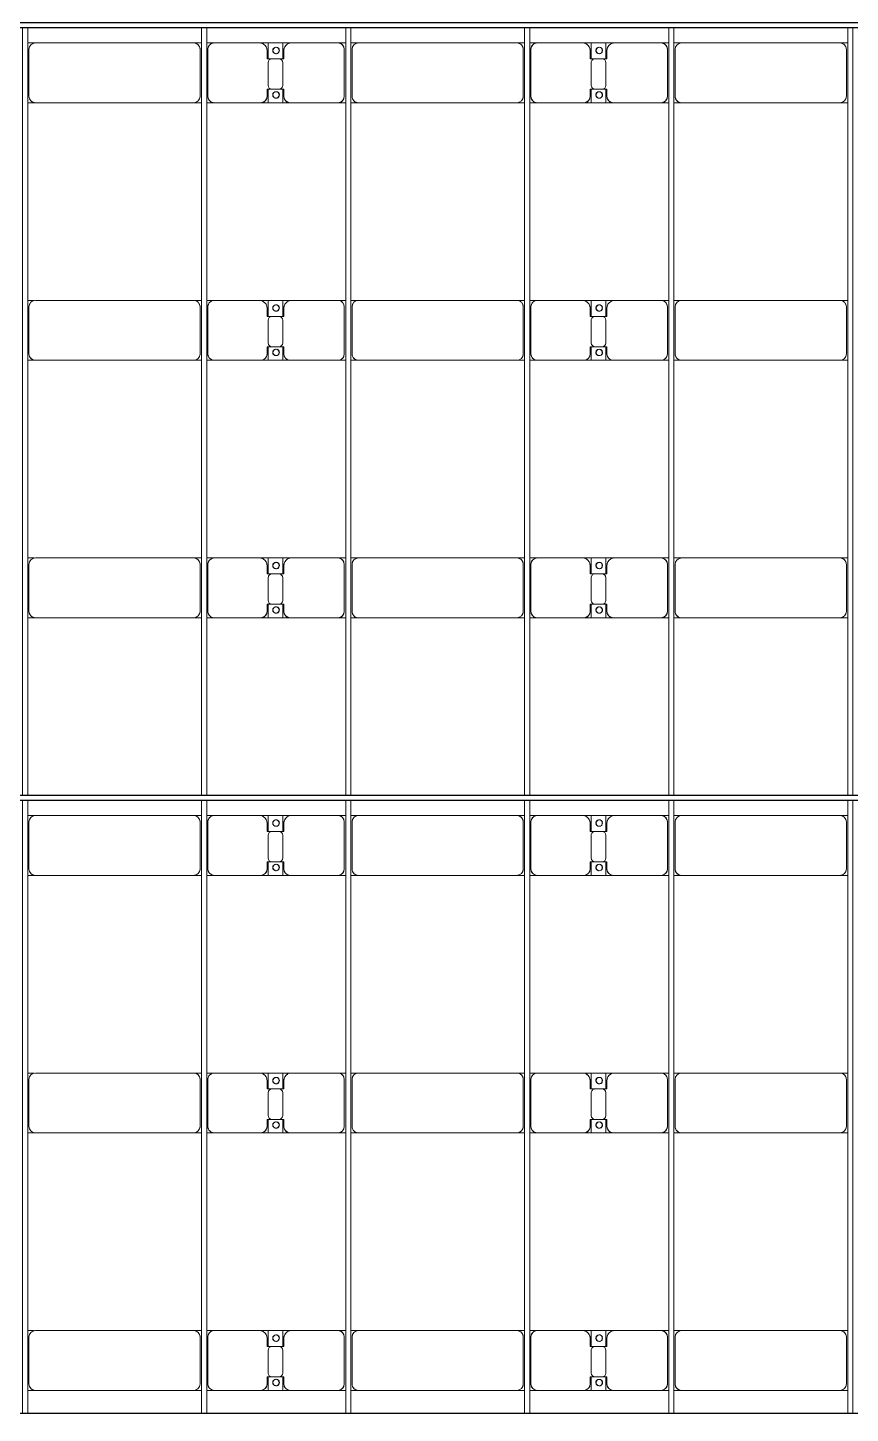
# Model space of a CAD drawing. Header units: millimetres. Extents: x -533732 to -130507, y -117886 to -23954.
# Drawn here: x -506610 to -500220, y -94545 to -83785 of the extents above; entities that cross this region are included whole.
import ezdxf

# ---------------------------------------------------------------- set-up
doc = ezdxf.new("R2010")
doc.units = ezdxf.units.MM
doc.layers.add('A-GENM', color=13, linetype='Continuous', lineweight=9)
doc.layers.add('S-BEAM', color=12, linetype='Continuous', lineweight=9)

# ---------------------------------------------------------------- blocks, each defined once
blk = doc.blocks.new('Dầm C52 - Hộp 40x60-19816-BỐ TRÍ KHUNG KẾT CẤU BÈ PIN 06')
at = {"layer": 'S-BEAM', "color": 3, "lineweight": 25}
for p, q in [((-145891, 20), (145891, 20)), ((145891, -20), (-145891, -20))]:
    blk.add_line(p, q, dxfattribs=at)
blk = doc.blocks.new('Dầm C52 - Hộp 40x60-V106-BỐ TRÍ KHUNG KẾT CẤU BÈ PIN 06')
at = {"layer": 'S-BEAM', "color": 3, "lineweight": 25}
blk.add_line((-145891, 20), (-637, 20), dxfattribs=at)
blk = doc.blocks.new('Dai phao do pin - DẢI PHAO ĐỠ PIN-V132-BỐ TRÍ KHUNG KẾT CẤU BÈ PIN 06')
at = {"layer": 'A-GENM', "color": 7}
for p, q in [((44499, 223), (44560, 223)), ((44499, 223), (44560, 223)), ((45790, 223), (44560, 223)), ((45790, 223), (45849, 223)), ((45790, 223), (45849, 223)), ((45889, 223), (45950, 223)), ((45889, 223), (45950, 223)), ((46320, 223), (45950, 223)), ((46320, 223), (46492, 223)), ((46492, 223), (46320, 223)), ((46378, 223), (46550, 223)), ((46378, 116), (46378, 223)), ((46550, 223), (46378, 223)), ((46492, 223), (46492, 116)), ((46910, 223), (46550, 223)), ((46910, 223), (46969, 223)), ((46910, 223), (46969, 223)), ((47009, 223), (47070, 223)), ((47009, 223), (47070, 223)), ((48300, 223), (47070, 223)), ((48300, 223), (48359, 223)), ((48300, 223), (48359, 223)), ((48399, 223), (48460, 223)), ((48399, 223), (48460, 223)), ((48830, 223), (48460, 223)), ((48830, 223), (49002, 223)), ((48995, 223), (48830, 223)), ((48888, 223), (49060, 223)), ((48888, 116), (48888, 223)), ((49060, 223), (48888, 223)), ((49002, 223), (49002, 116)), ((49420, 223), (49060, 223)), ((49420, 223), (49479, 223)), ((49420, 223), (49479, 223)), ((49519, 223), (49580, 223)), ((49519, 223), (49580, 223)), ((50810, 223), (49580, 223)), ((50810, 223), (50869, 223)), ((50819, 223), (50869, 223)), ((44510, 173), (44510, -192)), ((45840, -192), (45840, 173)), ((45900, 173), (45900, -192)), ((46370, 118), (46370, 173)), ((46462, 118), (46370, 118)), ((46500, 118), (46408, 118)), ((46500, 173), (46500, 118)), ((46960, -192), (46960, 173)), ((47020, 173), (47020, -192)), ((48350, -192), (48350, 173)), ((48410, 173), (48410, -192)), ((48880, 118), (48880, 173)), ((48972, 118), (48880, 118)), ((49010, 118), (48918, 118)), ((49010, 173), (49010, 118)), ((49470, -192), (49470, 173)), ((49530, 173), (49530, -192)), ((50860, -192), (50860, 173)), ((46378, 88), (46378, -88)), ((46492, -88), (46492, 88)), ((48888, 88), (48888, -88)), ((49002, -88), (49002, 88)), ((46370, -182), (46370, -118)), ((46370, -118), (46462, -118)), ((46378, -242), (46378, -116)), ((46408, -118), (46500, -118)), ((46492, -116), (46492, -242)), ((46500, -118), (46500, -182)), ((48880, -182), (48880, -118)), ((48880, -118), (48972, -118)), ((48888, -242), (48888, -116)), ((48918, -118), (49010, -118)), ((49002, -116), (49002, -242)), ((49010, -118), (49010, -182)), ((44560, -242), (44499, -242)), ((44560, -242), (44499, -242)), ((44560, -242), (45790, -242)), ((45849, -242), (45790, -242)), ((45849, -242), (45790, -242)), ((45950, -242), (45889, -242)), ((45950, -242), (45889, -242)), ((45950, -242), (46310, -242)), ((46492, -242), (46310, -242)), ((46310, -242), (46492, -242)), ((46560, -242), (46378, -242)), ((46378, -242), (46560, -242)), ((46560, -242), (46910, -242)), ((46969, -242), (46910, -242)), ((46969, -242), (46910, -242)), ((47070, -242), (47009, -242)), ((47070, -242), (47009, -242)), ((47070, -242), (48300, -242)), ((48359, -242), (48300, -242)), ((48359, -242), (48300, -242)), ((48460, -242), (48399, -242)), ((48460, -242), (48399, -242)), ((48460, -242), (48820, -242)), ((49002, -242), (48820, -242)), ((48820, -242), (48995, -242)), ((49070, -242), (48888, -242)), ((48888, -242), (49070, -242)), ((49070, -242), (49420, -242)), ((49479, -242), (49420, -242)), ((49479, -242), (49420, -242)), ((49580, -242), (49519, -242)), ((49580, -242), (49519, -242)), ((49580, -242), (50810, -242)), ((50869, -242), (50810, -242)), ((50869, -242), (50810, -242))]:
    blk.add_line(p, q, dxfattribs=at)
for centre, radius, start, end in [((44560, 173), 50, 90, 180), ((44560, 173), 50, 90, 120), ((45790, 173), 50, 360, 90), ((45790, 173), 50, 15, 90), ((45950, 173), 50, 90, 180), ((45950, 173), 50, 105, 180), ((46320, 173), 50, 0, 90), ((46320, 173), 50, 0, 75), ((46550, 173), 50, 90, 180), ((46550, 173), 50, 105, 180), ((46910, 173), 50, 360, 90), ((46910, 173), 50, 360, 75), ((47070, 173), 50, 90, 180), ((47070, 173), 50, 90, 120), ((48300, 173), 50, 360, 90), ((48300, 173), 50, 15, 90), ((48460, 173), 50, 90, 180), ((48460, 173), 50, 105, 180), ((48830, 173), 50, 0, 90), ((48830, 173), 50, 0, 75), ((49060, 173), 50, 90, 180), ((49060, 173), 50, 105, 180), ((49420, 173), 50, 360, 90), ((49420, 173), 50, 360, 75), ((49580, 173), 50, 90, 180), ((49580, 173), 50, 90, 120), ((50810, 173), 50, 0, 90), ((50810, 173), 50, 15, 90), ((44560, 173), 50, 150, 180), ((46408, 88), 30, 90, 180), ((46429, 162), 25, 360, 180), ((46429, 162), 25, 360, 165), ((46429, 162), 25, 180, 360), ((46429, 162), 25, 195, 255), ((46431, 162), 25, 0, 180), ((46431, 162), 25, 90, 180), ((46431, 162), 25, 180, 0), ((46431, 162), 25, 180, 255), ((46429, 162), 25, 285, 360), ((46431, 162), 25, 15, 75), ((46431, 162), 25, 285, 345), ((46462, 88), 30, 0, 90), ((47070, 173), 50, 150, 180), ((48918, 88), 30, 90, 180), ((48939, 162), 25, 360, 180), ((48939, 162), 25, 360, 165), ((48939, 162), 25, 180, 360), ((48939, 162), 25, 195, 255), ((48941, 162), 25, 0, 180), ((48941, 162), 25, 90, 180), ((48941, 162), 25, 180, 0), ((48941, 162), 25, 180, 255), ((48939, 162), 25, 285, 360), ((48941, 162), 25, 15, 75), ((48941, 162), 25, 285, 345), ((48972, 88), 30, 0, 90), ((49580, 173), 50, 150, 180), ((46408, -88), 30, 180, 270), ((46462, -88), 30, 270, 0), ((48918, -88), 30, 180, 270), ((48972, -88), 30, 270, 360), ((44560, -192), 50, 180, 270), ((44560, -192), 50, 180, 210), ((45790, -192), 50, 270, 360), ((45790, -192), 50, 330, 345), ((45950, -192), 50, 180, 270), ((45950, -192), 50, 180, 255), ((46310, -182), 60, 270, 0), ((46310, -182), 60, 300, 0), ((46429, -183), 25, 0, 180), ((46429, -183), 25, 180, 0), ((46429, -183), 25, 195, 0), ((46431, -183), 25, 0, 180), ((46431, -183), 25, 60, 180), ((46431, -183), 25, 180, 0), ((46431, -183), 25, 180, 270), ((46429, -183), 25, 0, 150), ((46431, -183), 25, 285, 345), ((46431, -183), 25, 15, 20.6894), ((46560, -182), 60, 180, 270), ((46560, -182), 60, 180, 240), ((46910, -192), 50, 270, 0), ((46910, -192), 50, 285, 0), ((47070, -192), 50, 180, 270), ((47070, -192), 50, 180, 210), ((48300, -192), 50, 270, 360), ((48300, -192), 50, 330, 345), ((48460, -192), 50, 180, 270), ((48460, -192), 50, 180, 255), ((48820, -182), 60, 270, 360), ((48820, -182), 60, 300, 360), ((48939, -183), 25, 360, 180), ((48939, -183), 25, 180, 360), ((48939, -183), 25, 195, 360), ((48941, -183), 25, 0, 180), ((48941, -183), 25, 60, 180), ((48941, -183), 25, 180, 0), ((48941, -183), 25, 180, 270), ((48939, -183), 25, 0, 150), ((48941, -183), 25, 285, 345), ((48941, -183), 25, 15, 20.7157), ((49070, -182), 60, 180, 270), ((49070, -182), 60, 180, 240), ((49420, -192), 50, 270, 0), ((49420, -192), 50, 285, 0), ((49580, -192), 50, 180, 270), ((49580, -192), 50, 180, 210), ((50810, -192), 50, 270, 360), ((50810, -192), 50, 330, 345), ((44560, -192), 50, 225, 255), ((45790, -192), 50, 270, 300), ((47070, -192), 50, 225, 255), ((48300, -192), 50, 270, 300), ((49580, -192), 50, 225, 255), ((50810, -192), 50, 270, 300)]:
    blk.add_arc(centre, radius, start, end, dxfattribs=at)
blk = doc.blocks.new('Dai phao do pin - DẢI PHAO ĐỠ PIN-V133-BỐ TRÍ KHUNG KẾT CẤU BÈ PIN 06')
at = {"layer": 'A-GENM', "color": 7}
for p, q in [((44499, 223), (44560, 223)), ((44499, 223), (44560, 223)), ((45790, 223), (44560, 223)), ((45790, 223), (45849, 223)), ((45790, 223), (45849, 223)), ((45889, 223), (45950, 223)), ((45889, 223), (45950, 223)), ((46320, 223), (45950, 223)), ((46320, 223), (46492, 223)), ((46492, 223), (46320, 223)), ((46378, 223), (46550, 223)), ((46378, 116), (46378, 223)), ((46550, 223), (46378, 223)), ((46492, 223), (46492, 116)), ((46910, 223), (46550, 223)), ((46910, 223), (46969, 223)), ((46910, 223), (46969, 223)), ((47009, 223), (47070, 223)), ((47009, 223), (47070, 223)), ((48300, 223), (47070, 223)), ((48300, 223), (48359, 223)), ((48300, 223), (48359, 223)), ((48399, 223), (48460, 223)), ((48399, 223), (48460, 223)), ((48830, 223), (48460, 223)), ((48830, 223), (49002, 223)), ((48995, 223), (48830, 223)), ((48888, 223), (49060, 223)), ((48888, 116), (48888, 223)), ((49060, 223), (48888, 223)), ((49002, 223), (49002, 116)), ((49420, 223), (49060, 223)), ((49420, 223), (49479, 223)), ((49420, 223), (49479, 223)), ((49519, 223), (49580, 223)), ((49519, 223), (49580, 223)), ((50810, 223), (49580, 223)), ((50810, 223), (50869, 223)), ((50819, 223), (50869, 223)), ((44510, 173), (44510, -192)), ((45840, -192), (45840, 173)), ((45900, 173), (45900, -192)), ((46370, 118), (46370, 173)), ((46462, 118), (46370, 118)), ((46500, 118), (46408, 118)), ((46500, 173), (46500, 118)), ((46960, -192), (46960, 173)), ((47020, 173), (47020, -192)), ((48350, -192), (48350, 173)), ((48410, 173), (48410, -192)), ((48880, 118), (48880, 173)), ((48972, 118), (48880, 118)), ((49010, 118), (48918, 118)), ((49010, 173), (49010, 118)), ((49470, -192), (49470, 173)), ((49530, 173), (49530, -192)), ((50860, -192), (50860, 173)), ((46378, 88), (46378, -88)), ((46492, -88), (46492, 88)), ((48888, 88), (48888, -88)), ((49002, -88), (49002, 88)), ((46370, -182), (46370, -118)), ((46370, -118), (46462, -118)), ((46378, -242), (46378, -116)), ((46408, -118), (46500, -118)), ((46492, -116), (46492, -242)), ((46500, -118), (46500, -182)), ((48880, -182), (48880, -118)), ((48880, -118), (48972, -118)), ((48888, -242), (48888, -116)), ((48918, -118), (49010, -118)), ((49002, -116), (49002, -242)), ((49010, -118), (49010, -182)), ((44560, -242), (44499, -242)), ((44560, -242), (44499, -242)), ((44560, -242), (45790, -242)), ((45849, -242), (45790, -242)), ((45849, -242), (45790, -242)), ((45950, -242), (45889, -242)), ((45950, -242), (45889, -242)), ((45950, -242), (46310, -242)), ((46492, -242), (46310, -242)), ((46310, -242), (46492, -242)), ((46560, -242), (46378, -242)), ((46378, -242), (46560, -242)), ((46560, -242), (46910, -242)), ((46969, -242), (46910, -242)), ((46969, -242), (46910, -242)), ((47070, -242), (47009, -242)), ((47070, -242), (47009, -242)), ((47070, -242), (48300, -242)), ((48359, -242), (48300, -242)), ((48359, -242), (48300, -242)), ((48460, -242), (48399, -242)), ((48460, -242), (48399, -242)), ((48460, -242), (48820, -242)), ((49002, -242), (48820, -242)), ((48820, -242), (48995, -242)), ((49070, -242), (48888, -242)), ((48888, -242), (49070, -242)), ((49070, -242), (49420, -242)), ((49479, -242), (49420, -242)), ((49479, -242), (49420, -242)), ((49580, -242), (49519, -242)), ((49580, -242), (49519, -242)), ((49580, -242), (50810, -242)), ((50869, -242), (50819, -242)), ((50869, -242), (50819, -242))]:
    blk.add_line(p, q, dxfattribs=at)
for centre, radius, start, end in [((44560, 173), 50, 90, 180), ((44560, 173), 50, 90, 120), ((45790, 173), 50, 360, 90), ((45790, 173), 50, 15, 90), ((45950, 173), 50, 90, 180), ((45950, 173), 50, 105, 180), ((46320, 173), 50, 0, 90), ((46320, 173), 50, 0, 75), ((46550, 173), 50, 90, 180), ((46550, 173), 50, 105, 180), ((46910, 173), 50, 360, 90), ((46910, 173), 50, 360, 75), ((47070, 173), 50, 90, 180), ((47070, 173), 50, 90, 120), ((48300, 173), 50, 360, 90), ((48300, 173), 50, 15, 90), ((48460, 173), 50, 90, 180), ((48460, 173), 50, 105, 180), ((48830, 173), 50, 0, 90), ((48830, 173), 50, 0, 75), ((49060, 173), 50, 90, 180), ((49060, 173), 50, 105, 180), ((49420, 173), 50, 360, 90), ((49420, 173), 50, 360, 75), ((49580, 173), 50, 90, 180), ((49580, 173), 50, 90, 120), ((50810, 173), 50, 0, 90), ((50810, 173), 50, 15, 90), ((44560, 173), 50, 150, 180), ((46408, 88), 30, 90, 180), ((46429, 162), 25, 360, 180), ((46429, 162), 25, 360, 165), ((46429, 162), 25, 180, 360), ((46429, 162), 25, 195, 255), ((46431, 162), 25, 0, 180), ((46431, 162), 25, 90, 180), ((46431, 162), 25, 180, 0), ((46431, 162), 25, 180, 255), ((46429, 162), 25, 285, 360), ((46431, 162), 25, 15, 75), ((46431, 162), 25, 285, 345), ((46462, 88), 30, 0, 90), ((47070, 173), 50, 150, 180), ((48918, 88), 30, 90, 180), ((48939, 162), 25, 360, 180), ((48939, 162), 25, 360, 165), ((48939, 162), 25, 180, 360), ((48939, 162), 25, 195, 255), ((48941, 162), 25, 0, 180), ((48941, 162), 25, 90, 180), ((48941, 162), 25, 180, 0), ((48941, 162), 25, 180, 255), ((48939, 162), 25, 285, 360), ((48941, 162), 25, 15, 75), ((48941, 162), 25, 285, 345), ((48972, 88), 30, 0, 90), ((49580, 173), 50, 150, 180), ((46408, -88), 30, 180, 270), ((46462, -88), 30, 270, 0), ((48918, -88), 30, 180, 270), ((48972, -88), 30, 270, 360), ((44560, -192), 50, 180, 270), ((44560, -192), 50, 180, 210), ((45790, -192), 50, 270, 360), ((45790, -192), 50, 330, 345), ((45950, -192), 50, 180, 270), ((45950, -192), 50, 180, 255), ((46310, -182), 60, 270, 0), ((46310, -182), 60, 300, 0), ((46429, -183), 25, 0, 180), ((46429, -183), 25, 180, 0), ((46429, -183), 25, 195, 0), ((46431, -183), 25, 0, 180), ((46431, -183), 25, 60, 180), ((46431, -183), 25, 180, 0), ((46431, -183), 25, 180, 270), ((46429, -183), 25, 0, 150), ((46431, -183), 25, 285, 345), ((46431, -183), 25, 15, 30), ((46560, -182), 60, 180, 270), ((46560, -182), 60, 180, 240), ((46910, -192), 50, 270, 0), ((46910, -192), 50, 285, 0), ((47070, -192), 50, 180, 270), ((47070, -192), 50, 180, 210), ((48300, -192), 50, 270, 360), ((48300, -192), 50, 330, 345), ((48460, -192), 50, 180, 270), ((48460, -192), 50, 180, 255), ((48820, -182), 60, 270, 360), ((48820, -182), 60, 300, 360), ((48939, -183), 25, 360, 180), ((48939, -183), 25, 180, 360), ((48939, -183), 25, 195, 360), ((48941, -183), 25, 0, 180), ((48941, -183), 25, 60, 180), ((48941, -183), 25, 180, 0), ((48941, -183), 25, 180, 270), ((48939, -183), 25, 0, 150), ((48941, -183), 25, 285, 345), ((48941, -183), 25, 15, 30), ((49070, -182), 60, 180, 270), ((49070, -182), 60, 180, 240), ((49420, -192), 50, 270, 0), ((49420, -192), 50, 285, 0), ((49580, -192), 50, 180, 270), ((49580, -192), 50, 180, 210), ((50810, -192), 50, 270, 360), ((50810, -192), 50, 330, 345), ((44560, -192), 50, 225, 255), ((45790, -192), 50, 270, 300), ((47070, -192), 50, 225, 255), ((48300, -192), 50, 270, 300), ((49580, -192), 50, 225, 255), ((50810, -192), 50, 285, 300)]:
    blk.add_arc(centre, radius, start, end, dxfattribs=at)
blk = doc.blocks.new('Dai phao do pin - DẢI PHAO ĐỠ PIN-V134-BỐ TRÍ KHUNG KẾT CẤU BÈ PIN 06')
at = {"layer": 'A-GENM', "color": 7}
for p, q in [((44499, 223), (44560, 223)), ((44499, 223), (44560, 223)), ((45790, 223), (44560, 223)), ((45790, 223), (45849, 223)), ((45790, 223), (45849, 223)), ((45889, 223), (45950, 223)), ((45889, 223), (45950, 223)), ((46320, 223), (45950, 223)), ((46320, 223), (46492, 223)), ((46492, 223), (46320, 223)), ((46378, 223), (46550, 223)), ((46378, 116), (46378, 223)), ((46550, 223), (46378, 223)), ((46492, 223), (46492, 116)), ((46910, 223), (46550, 223)), ((46910, 223), (46969, 223)), ((46910, 223), (46969, 223)), ((47009, 223), (47070, 223)), ((47009, 223), (47070, 223)), ((48300, 223), (47070, 223)), ((48300, 223), (48359, 223)), ((48300, 223), (48359, 223)), ((48399, 223), (48460, 223)), ((48399, 223), (48460, 223)), ((48830, 223), (48460, 223)), ((48830, 223), (49002, 223)), ((48995, 223), (48830, 223)), ((48888, 223), (49060, 223)), ((48888, 116), (48888, 223)), ((49060, 223), (48888, 223)), ((49002, 223), (49002, 116)), ((49420, 223), (49060, 223)), ((49420, 223), (49479, 223)), ((49420, 223), (49479, 223)), ((49519, 223), (49580, 223)), ((49519, 223), (49580, 223)), ((50810, 223), (49580, 223)), ((50810, 223), (50869, 223)), ((50810, 223), (50869, 223)), ((44510, 173), (44510, -192)), ((45840, -192), (45840, 173)), ((45900, 173), (45900, -192)), ((46370, 118), (46370, 173)), ((46462, 118), (46370, 118)), ((46500, 118), (46408, 118)), ((46500, 173), (46500, 118)), ((46960, -192), (46960, 173)), ((47020, 173), (47020, -192)), ((48350, -192), (48350, 173)), ((48410, 173), (48410, -192)), ((48880, 118), (48880, 173)), ((48972, 118), (48880, 118)), ((49010, 118), (48918, 118)), ((49010, 173), (49010, 118)), ((49470, -192), (49470, 173)), ((49530, 173), (49530, -192)), ((50860, -192), (50860, 173)), ((46378, 88), (46378, -88)), ((46492, -88), (46492, 88)), ((48888, 88), (48888, -88)), ((49002, -88), (49002, 88)), ((46370, -182), (46370, -118)), ((46370, -118), (46462, -118)), ((46378, -242), (46378, -116)), ((46408, -118), (46500, -118)), ((46492, -116), (46492, -242)), ((46500, -118), (46500, -182)), ((48880, -182), (48880, -118)), ((48880, -118), (48972, -118)), ((48888, -242), (48888, -116)), ((48918, -118), (49010, -118)), ((49002, -116), (49002, -242)), ((49010, -118), (49010, -182)), ((44560, -242), (44499, -242)), ((44560, -242), (44499, -242)), ((44560, -242), (45790, -242)), ((45849, -242), (45790, -242)), ((45849, -242), (45790, -242)), ((45950, -242), (45889, -242)), ((45950, -242), (45889, -242)), ((45950, -242), (46310, -242)), ((46492, -242), (46310, -242)), ((46310, -242), (46492, -242)), ((46560, -242), (46378, -242)), ((46378, -242), (46560, -242)), ((46560, -242), (46910, -242)), ((46969, -242), (46910, -242)), ((46969, -242), (46910, -242)), ((47070, -242), (47009, -242)), ((47070, -242), (47009, -242)), ((47070, -242), (48300, -242)), ((48359, -242), (48300, -242)), ((48359, -242), (48300, -242)), ((48460, -242), (48399, -242)), ((48460, -242), (48399, -242)), ((48460, -242), (48820, -242)), ((49002, -242), (48820, -242)), ((48820, -242), (48995, -242)), ((49070, -242), (48888, -242)), ((48888, -242), (49070, -242)), ((49070, -242), (49420, -242)), ((49479, -242), (49420, -242)), ((49479, -242), (49420, -242)), ((49580, -242), (49519, -242)), ((49580, -242), (49519, -242)), ((49580, -242), (50810, -242)), ((50869, -242), (50819, -242)), ((50869, -242), (50819, -242))]:
    blk.add_line(p, q, dxfattribs=at)
for centre, radius, start, end in [((44560, 173), 50, 90, 180), ((44560, 173), 50, 90, 120), ((45790, 173), 50, 360, 90), ((45790, 173), 50, 15, 90), ((45950, 173), 50, 90, 180), ((45950, 173), 50, 105, 180), ((46320, 173), 50, 0, 90), ((46320, 173), 50, 0, 75), ((46550, 173), 50, 90, 180), ((46550, 173), 50, 105, 180), ((46910, 173), 50, 360, 90), ((46910, 173), 50, 360, 75), ((47070, 173), 50, 90, 180), ((47070, 173), 50, 90, 120), ((48300, 173), 50, 360, 90), ((48300, 173), 50, 15, 90), ((48460, 173), 50, 90, 180), ((48460, 173), 50, 105, 180), ((48830, 173), 50, 0, 90), ((48830, 173), 50, 0, 75), ((49060, 173), 50, 90, 180), ((49060, 173), 50, 105, 180), ((49420, 173), 50, 360, 90), ((49420, 173), 50, 360, 75), ((49580, 173), 50, 90, 180), ((49580, 173), 50, 90, 120), ((50810, 173), 50, 0, 90), ((50810, 173), 50, 15, 90), ((44560, 173), 50, 150, 180), ((46408, 88), 30, 90, 180), ((46429, 162), 25, 360, 180), ((46429, 162), 25, 360, 165), ((46429, 162), 25, 180, 360), ((46429, 162), 25, 195, 255), ((46431, 162), 25, 0, 180), ((46431, 162), 25, 90, 180), ((46431, 162), 25, 180, 0), ((46431, 162), 25, 180, 255), ((46429, 162), 25, 285, 360), ((46431, 162), 25, 15, 75), ((46431, 162), 25, 285, 345), ((46462, 88), 30, 0, 90), ((47070, 173), 50, 150, 180), ((48918, 88), 30, 90, 180), ((48939, 162), 25, 360, 180), ((48939, 162), 25, 360, 165), ((48939, 162), 25, 180, 360), ((48939, 162), 25, 195, 255), ((48941, 162), 25, 0, 180), ((48941, 162), 25, 90, 180), ((48941, 162), 25, 180, 0), ((48941, 162), 25, 180, 255), ((48939, 162), 25, 285, 360), ((48941, 162), 25, 15, 75), ((48941, 162), 25, 285, 345), ((48972, 88), 30, 0, 90), ((49580, 173), 50, 150, 180), ((46408, -88), 30, 180, 270), ((46462, -88), 30, 270, 0), ((48918, -88), 30, 180, 270), ((48972, -88), 30, 270, 360), ((44560, -192), 50, 180, 270), ((44560, -192), 50, 180, 210), ((45790, -192), 50, 270, 360), ((45790, -192), 50, 330, 345), ((45950, -192), 50, 180, 270), ((45950, -192), 50, 180, 255), ((46310, -182), 60, 270, 0), ((46310, -182), 60, 300, 0), ((46429, -183), 25, 0, 180), ((46429, -183), 25, 180, 0), ((46429, -183), 25, 195, 0), ((46431, -183), 25, 0, 180), ((46431, -183), 25, 60, 180), ((46431, -183), 25, 180, 0), ((46431, -183), 25, 180, 270), ((46429, -183), 25, 0, 150), ((46431, -183), 25, 285, 345), ((46431, -183), 25, 15, 30), ((46560, -182), 60, 180, 270), ((46560, -182), 60, 180, 240), ((46910, -192), 50, 270, 0), ((46910, -192), 50, 285, 0), ((47070, -192), 50, 180, 270), ((47070, -192), 50, 180, 210), ((48300, -192), 50, 270, 360), ((48300, -192), 50, 330, 345), ((48460, -192), 50, 180, 270), ((48460, -192), 50, 180, 255), ((48820, -182), 60, 270, 360), ((48820, -182), 60, 300, 360), ((48939, -183), 25, 360, 180), ((48939, -183), 25, 180, 360), ((48939, -183), 25, 195, 360), ((48941, -183), 25, 0, 180), ((48941, -183), 25, 60, 180), ((48941, -183), 25, 180, 0), ((48941, -183), 25, 180, 270), ((48939, -183), 25, 0, 150), ((48941, -183), 25, 285, 345), ((48941, -183), 25, 15, 30), ((49070, -182), 60, 180, 270), ((49070, -182), 60, 180, 240), ((49420, -192), 50, 270, 0), ((49420, -192), 50, 285, 0), ((49580, -192), 50, 180, 270), ((49580, -192), 50, 180, 210), ((50810, -192), 50, 270, 360), ((50810, -192), 50, 330, 345), ((44560, -192), 50, 225, 255), ((45790, -192), 50, 270, 300), ((47070, -192), 50, 225, 255), ((48300, -192), 50, 270, 300), ((49580, -192), 50, 225, 255), ((50810, -192), 50, 285, 300)]:
    blk.add_arc(centre, radius, start, end, dxfattribs=at)
blk = doc.blocks.new('Dai phao do pin - DẢI PHAO ĐỠ PIN-V135-BỐ TRÍ KHUNG KẾT CẤU BÈ PIN 06')
at = {"layer": 'A-GENM', "color": 7}
for p, q in [((44499, 223), (44560, 223)), ((44499, 223), (44560, 223)), ((45790, 223), (44560, 223)), ((45790, 223), (45849, 223)), ((45790, 223), (45849, 223)), ((45889, 223), (45950, 223)), ((45889, 223), (45950, 223)), ((46320, 223), (45950, 223)), ((46320, 223), (46492, 223)), ((46492, 223), (46320, 223)), ((46378, 223), (46550, 223)), ((46378, 116), (46378, 223)), ((46550, 223), (46378, 223)), ((46492, 223), (46492, 116)), ((46910, 223), (46550, 223)), ((46910, 223), (46969, 223)), ((46910, 223), (46969, 223)), ((47009, 223), (47070, 223)), ((47009, 223), (47070, 223)), ((48300, 223), (47070, 223)), ((48300, 223), (48359, 223)), ((48300, 223), (48359, 223)), ((48399, 223), (48460, 223)), ((48399, 223), (48460, 223)), ((48830, 223), (48460, 223)), ((48830, 223), (49002, 223)), ((48995, 223), (48830, 223)), ((48888, 223), (49060, 223)), ((48888, 116), (48888, 223)), ((49060, 223), (48888, 223)), ((49002, 223), (49002, 116)), ((49420, 223), (49060, 223)), ((49420, 223), (49479, 223)), ((49420, 223), (49479, 223)), ((49519, 223), (49580, 223)), ((49519, 223), (49580, 223)), ((50810, 223), (49580, 223)), ((50810, 223), (50869, 223)), ((50819, 223), (50869, 223)), ((44510, 173), (44510, -192)), ((45840, -192), (45840, 173)), ((45900, 173), (45900, -192)), ((46370, 118), (46370, 173)), ((46462, 118), (46370, 118)), ((46500, 118), (46408, 118)), ((46500, 173), (46500, 118)), ((46960, -192), (46960, 173)), ((47020, 173), (47020, -192)), ((48350, -192), (48350, 173)), ((48410, 173), (48410, -192)), ((48880, 118), (48880, 173)), ((48972, 118), (48880, 118)), ((49010, 118), (48918, 118)), ((49010, 173), (49010, 118)), ((49470, -192), (49470, 173)), ((49530, 173), (49530, -192)), ((50860, -192), (50860, 173)), ((46378, 88), (46378, -88)), ((46492, -88), (46492, 88)), ((48888, 88), (48888, -88)), ((49002, -88), (49002, 88)), ((46370, -182), (46370, -118)), ((46370, -118), (46462, -118)), ((46378, -242), (46378, -116)), ((46408, -118), (46500, -118)), ((46492, -116), (46492, -242)), ((46500, -118), (46500, -182)), ((48880, -182), (48880, -118)), ((48880, -118), (48972, -118)), ((48888, -242), (48888, -116)), ((48918, -118), (49010, -118)), ((49002, -116), (49002, -242)), ((49010, -118), (49010, -182)), ((44560, -242), (44499, -242)), ((44560, -242), (44499, -242)), ((44560, -242), (45790, -242)), ((45849, -242), (45790, -242)), ((45849, -242), (45790, -242)), ((45950, -242), (45889, -242)), ((45950, -242), (45889, -242)), ((45950, -242), (46310, -242)), ((46492, -242), (46310, -242)), ((46310, -242), (46492, -242)), ((46560, -242), (46378, -242)), ((46378, -242), (46560, -242)), ((46560, -242), (46910, -242)), ((46969, -242), (46910, -242)), ((46969, -242), (46910, -242)), ((47070, -242), (47009, -242)), ((47070, -242), (47009, -242)), ((47070, -242), (48300, -242)), ((48359, -242), (48300, -242)), ((48359, -242), (48300, -242)), ((48460, -242), (48399, -242)), ((48460, -242), (48399, -242)), ((48460, -242), (48820, -242)), ((49002, -242), (48820, -242)), ((48820, -242), (48995, -242)), ((49070, -242), (48888, -242)), ((48888, -242), (49070, -242)), ((49070, -242), (49420, -242)), ((49479, -242), (49420, -242)), ((49479, -242), (49420, -242)), ((49580, -242), (49519, -242)), ((49580, -242), (49519, -242)), ((49580, -242), (50810, -242)), ((50869, -242), (50810, -242)), ((50869, -242), (50810, -242))]:
    blk.add_line(p, q, dxfattribs=at)
for centre, radius, start, end in [((44560, 173), 50, 90, 180), ((44560, 173), 50, 90, 120), ((45790, 173), 50, 360, 90), ((45790, 173), 50, 15, 90), ((45950, 173), 50, 90, 180), ((45950, 173), 50, 105, 180), ((46320, 173), 50, 0, 90), ((46320, 173), 50, 0, 75), ((46550, 173), 50, 90, 180), ((46550, 173), 50, 105, 180), ((46910, 173), 50, 360, 90), ((46910, 173), 50, 360, 75), ((47070, 173), 50, 90, 180), ((47070, 173), 50, 90, 120), ((48300, 173), 50, 360, 90), ((48300, 173), 50, 15, 90), ((48460, 173), 50, 90, 180), ((48460, 173), 50, 105, 180), ((48830, 173), 50, 0, 90), ((48830, 173), 50, 0, 75), ((49060, 173), 50, 90, 180), ((49060, 173), 50, 105, 180), ((49420, 173), 50, 360, 90), ((49420, 173), 50, 360, 75), ((49580, 173), 50, 90, 180), ((49580, 173), 50, 90, 120), ((50810, 173), 50, 0, 90), ((50810, 173), 50, 15, 90), ((44560, 173), 50, 150, 180), ((46408, 88), 30, 90, 180), ((46429, 162), 25, 360, 180), ((46429, 162), 25, 360, 165), ((46429, 162), 25, 180, 360), ((46429, 162), 25, 195, 255), ((46431, 162), 25, 0, 180), ((46431, 162), 25, 90, 180), ((46431, 162), 25, 180, 0), ((46431, 162), 25, 180, 255), ((46429, 162), 25, 285, 360), ((46431, 162), 25, 15, 75), ((46431, 162), 25, 285, 345), ((46462, 88), 30, 0, 90), ((47070, 173), 50, 150, 180), ((48918, 88), 30, 90, 180), ((48939, 162), 25, 360, 180), ((48939, 162), 25, 360, 165), ((48939, 162), 25, 180, 360), ((48939, 162), 25, 195, 255), ((48941, 162), 25, 0, 180), ((48941, 162), 25, 90, 180), ((48941, 162), 25, 180, 0), ((48941, 162), 25, 180, 255), ((48939, 162), 25, 285, 360), ((48941, 162), 25, 15, 75), ((48941, 162), 25, 285, 345), ((48972, 88), 30, 0, 90), ((49580, 173), 50, 150, 180), ((46408, -88), 30, 180, 270), ((46462, -88), 30, 270, 0), ((48918, -88), 30, 180, 270), ((48972, -88), 30, 270, 360), ((44560, -192), 50, 180, 270), ((44560, -192), 50, 180, 210), ((45790, -192), 50, 270, 360), ((45790, -192), 50, 330, 345), ((45950, -192), 50, 180, 270), ((45950, -192), 50, 180, 255), ((46310, -182), 60, 270, 0), ((46310, -182), 60, 300, 0), ((46429, -183), 25, 0, 180), ((46429, -183), 25, 180, 0), ((46429, -183), 25, 195, 0), ((46431, -183), 25, 0, 180), ((46431, -183), 25, 60, 180), ((46431, -183), 25, 180, 0), ((46431, -183), 25, 180, 270), ((46429, -183), 25, 0, 150), ((46431, -183), 25, 285, 345), ((46431, -183), 25, 15, 30), ((46560, -182), 60, 180, 270), ((46560, -182), 60, 180, 240), ((46910, -192), 50, 270, 0), ((46910, -192), 50, 285, 0), ((47070, -192), 50, 180, 270), ((47070, -192), 50, 180, 210), ((48300, -192), 50, 270, 360), ((48300, -192), 50, 330, 345), ((48460, -192), 50, 180, 270), ((48460, -192), 50, 180, 255), ((48820, -182), 60, 270, 360), ((48820, -182), 60, 300, 360), ((48939, -183), 25, 360, 180), ((48939, -183), 25, 180, 360), ((48939, -183), 25, 195, 360), ((48941, -183), 25, 0, 180), ((48941, -183), 25, 60, 180), ((48941, -183), 25, 180, 0), ((48941, -183), 25, 180, 270), ((48939, -183), 25, 0, 150), ((48941, -183), 25, 285, 345), ((48941, -183), 25, 15, 30), ((49070, -182), 60, 180, 270), ((49070, -182), 60, 180, 240), ((49420, -192), 50, 270, 0), ((49420, -192), 50, 285, 0), ((49580, -192), 50, 180, 270), ((49580, -192), 50, 180, 210), ((50810, -192), 50, 270, 360), ((50810, -192), 50, 330, 345), ((44560, -192), 50, 225, 255), ((45790, -192), 50, 270, 300), ((47070, -192), 50, 225, 255), ((48300, -192), 50, 270, 300), ((49580, -192), 50, 225, 255), ((50810, -192), 50, 270, 300)]:
    blk.add_arc(centre, radius, start, end, dxfattribs=at)
blk = doc.blocks.new('Dai phao do pin - DẢI PHAO ĐỠ PIN-V136-BỐ TRÍ KHUNG KẾT CẤU BÈ PIN 06')
at = {"layer": 'A-GENM', "color": 7}
for p, q in [((44499, 223), (44560, 223)), ((44499, 223), (44560, 223)), ((45790, 223), (44560, 223)), ((45790, 223), (45849, 223)), ((45790, 223), (45849, 223)), ((45889, 223), (45950, 223)), ((45889, 223), (45950, 223)), ((46320, 223), (45950, 223)), ((46320, 223), (46492, 223)), ((46492, 223), (46320, 223)), ((46378, 223), (46550, 223)), ((46378, 116), (46378, 223)), ((46550, 223), (46378, 223)), ((46492, 223), (46492, 116)), ((46910, 223), (46550, 223)), ((46910, 223), (46969, 223)), ((46910, 223), (46969, 223)), ((47009, 223), (47070, 223)), ((47009, 223), (47070, 223)), ((48300, 223), (47070, 223)), ((48300, 223), (48359, 223)), ((48300, 223), (48359, 223)), ((48399, 223), (48460, 223)), ((48399, 223), (48460, 223)), ((48830, 223), (48460, 223)), ((48830, 223), (49002, 223)), ((48995, 223), (48830, 223)), ((48888, 223), (49060, 223)), ((48888, 116), (48888, 223)), ((49060, 223), (48888, 223)), ((49002, 223), (49002, 116)), ((49420, 223), (49060, 223)), ((49420, 223), (49479, 223)), ((49420, 223), (49479, 223)), ((49519, 223), (49580, 223)), ((49519, 223), (49580, 223)), ((50810, 223), (49580, 223)), ((50810, 223), (50869, 223)), ((50819, 223), (50869, 223)), ((44510, 173), (44510, -192)), ((45840, -192), (45840, 173)), ((45900, 173), (45900, -192)), ((46370, 118), (46370, 173)), ((46462, 118), (46370, 118)), ((46500, 118), (46408, 118)), ((46500, 173), (46500, 118)), ((46960, -192), (46960, 173)), ((47020, 173), (47020, -192)), ((48350, -192), (48350, 173)), ((48410, 173), (48410, -192)), ((48880, 118), (48880, 173)), ((48972, 118), (48880, 118)), ((49010, 118), (48918, 118)), ((49010, 173), (49010, 118)), ((49470, -192), (49470, 173)), ((49530, 173), (49530, -192)), ((50860, -192), (50860, 173)), ((46378, 88), (46378, -88)), ((46492, -88), (46492, 88)), ((48888, 88), (48888, -88)), ((49002, -88), (49002, 88)), ((46370, -182), (46370, -118)), ((46370, -118), (46462, -118)), ((46378, -242), (46378, -116)), ((46408, -118), (46500, -118)), ((46492, -116), (46492, -242)), ((46500, -118), (46500, -182)), ((48880, -182), (48880, -118)), ((48880, -118), (48972, -118)), ((48888, -242), (48888, -116)), ((48918, -118), (49010, -118)), ((49002, -116), (49002, -242)), ((49010, -118), (49010, -182)), ((44560, -242), (44499, -242)), ((44560, -242), (44499, -242)), ((44560, -242), (45790, -242)), ((45849, -242), (45790, -242)), ((45849, -242), (45790, -242)), ((45950, -242), (45889, -242)), ((45950, -242), (45889, -242)), ((45950, -242), (46310, -242)), ((46492, -242), (46310, -242)), ((46310, -242), (46492, -242)), ((46560, -242), (46378, -242)), ((46378, -242), (46560, -242)), ((46560, -242), (46910, -242)), ((46969, -242), (46910, -242)), ((46969, -242), (46910, -242)), ((47070, -242), (47009, -242)), ((47070, -242), (47009, -242)), ((47070, -242), (48300, -242)), ((48359, -242), (48300, -242)), ((48359, -242), (48300, -242)), ((48460, -242), (48399, -242)), ((48460, -242), (48399, -242)), ((48460, -242), (48820, -242)), ((49002, -242), (48820, -242)), ((48820, -242), (48995, -242)), ((49070, -242), (48888, -242)), ((48888, -242), (49070, -242)), ((49070, -242), (49420, -242)), ((49479, -242), (49420, -242)), ((49479, -242), (49420, -242)), ((49580, -242), (49519, -242)), ((49580, -242), (49519, -242)), ((49580, -242), (50810, -242)), ((50869, -242), (50819, -242)), ((50869, -242), (50819, -242))]:
    blk.add_line(p, q, dxfattribs=at)
for centre, radius, start, end in [((44560, 173), 50, 90, 180), ((44560, 173), 50, 90, 120), ((45790, 173), 50, 360, 90), ((45790, 173), 50, 15, 90), ((45950, 173), 50, 90, 180), ((45950, 173), 50, 105, 180), ((46320, 173), 50, 0, 90), ((46320, 173), 50, 0, 75), ((46550, 173), 50, 90, 180), ((46550, 173), 50, 105, 180), ((46910, 173), 50, 360, 90), ((46910, 173), 50, 360, 75), ((47070, 173), 50, 90, 180), ((47070, 173), 50, 90, 120), ((48300, 173), 50, 360, 90), ((48300, 173), 50, 15, 90), ((48460, 173), 50, 90, 180), ((48460, 173), 50, 105, 180), ((48830, 173), 50, 0, 90), ((48830, 173), 50, 0, 75), ((49060, 173), 50, 90, 180), ((49060, 173), 50, 105, 180), ((49420, 173), 50, 360, 90), ((49420, 173), 50, 360, 75), ((49580, 173), 50, 90, 180), ((49580, 173), 50, 90, 120), ((50810, 173), 50, 0, 90), ((50810, 173), 50, 15, 90), ((44560, 173), 50, 150, 180), ((46408, 88), 30, 90, 180), ((46429, 162), 25, 360, 180), ((46429, 162), 25, 360, 165), ((46429, 162), 25, 180, 360), ((46429, 162), 25, 195, 255), ((46431, 162), 25, 0, 180), ((46431, 162), 25, 90, 180), ((46431, 162), 25, 180, 0), ((46431, 162), 25, 180, 255), ((46429, 162), 25, 285, 360), ((46431, 162), 25, 15, 75), ((46431, 162), 25, 285, 345), ((46462, 88), 30, 0, 90), ((47070, 173), 50, 150, 180), ((48918, 88), 30, 90, 180), ((48939, 162), 25, 360, 180), ((48939, 162), 25, 360, 165), ((48939, 162), 25, 180, 360), ((48939, 162), 25, 195, 255), ((48941, 162), 25, 0, 180), ((48941, 162), 25, 90, 180), ((48941, 162), 25, 180, 0), ((48941, 162), 25, 180, 255), ((48939, 162), 25, 285, 360), ((48941, 162), 25, 15, 75), ((48941, 162), 25, 285, 345), ((48972, 88), 30, 0, 90), ((49580, 173), 50, 150, 180), ((46408, -88), 30, 180, 270), ((46462, -88), 30, 270, 0), ((48918, -88), 30, 180, 270), ((48972, -88), 30, 270, 360), ((44560, -192), 50, 180, 270), ((44560, -192), 50, 180, 210), ((45790, -192), 50, 270, 360), ((45790, -192), 50, 330, 345), ((45950, -192), 50, 180, 270), ((45950, -192), 50, 180, 255), ((46310, -182), 60, 270, 0), ((46310, -182), 60, 300, 0), ((46429, -183), 25, 0, 180), ((46429, -183), 25, 180, 0), ((46429, -183), 25, 195, 0), ((46431, -183), 25, 0, 180), ((46431, -183), 25, 60, 180), ((46431, -183), 25, 180, 0), ((46431, -183), 25, 180, 270), ((46429, -183), 25, 0, 150), ((46431, -183), 25, 285, 345), ((46431, -183), 25, 15, 30), ((46560, -182), 60, 180, 270), ((46560, -182), 60, 180, 240), ((46910, -192), 50, 270, 0), ((46910, -192), 50, 285, 0), ((47070, -192), 50, 180, 270), ((47070, -192), 50, 180, 210), ((48300, -192), 50, 270, 360), ((48300, -192), 50, 330, 345), ((48460, -192), 50, 180, 270), ((48460, -192), 50, 180, 255), ((48820, -182), 60, 270, 360), ((48820, -182), 60, 300, 360), ((48939, -183), 25, 360, 180), ((48939, -183), 25, 180, 360), ((48939, -183), 25, 195, 360), ((48941, -183), 25, 0, 180), ((48941, -183), 25, 60, 180), ((48941, -183), 25, 180, 0), ((48941, -183), 25, 180, 270), ((48939, -183), 25, 0, 150), ((48941, -183), 25, 285, 345), ((48941, -183), 25, 15, 30), ((49070, -182), 60, 180, 270), ((49070, -182), 60, 180, 240), ((49420, -192), 50, 270, 0), ((49420, -192), 50, 285, 0), ((49580, -192), 50, 180, 270), ((49580, -192), 50, 180, 210), ((50810, -192), 50, 270, 360), ((50810, -192), 50, 330, 345), ((44560, -192), 50, 225, 255), ((45790, -192), 50, 270, 300), ((47070, -192), 50, 225, 255), ((48300, -192), 50, 270, 300), ((49580, -192), 50, 225, 255), ((50810, -192), 50, 285, 300)]:
    blk.add_arc(centre, radius, start, end, dxfattribs=at)
blk = doc.blocks.new('Dai phao do pin - DẢI PHAO ĐỠ PIN-V137-BỐ TRÍ KHUNG KẾT CẤU BÈ PIN 06')
at = {"layer": 'A-GENM', "color": 7}
for p, q in [((44499, 223), (44560, 223)), ((44499, 223), (44560, 223)), ((45790, 223), (44560, 223)), ((45790, 223), (45849, 223)), ((45790, 223), (45849, 223)), ((45889, 223), (45950, 223)), ((45889, 223), (45950, 223)), ((46320, 223), (45950, 223)), ((46320, 223), (46492, 223)), ((46492, 223), (46320, 223)), ((46378, 223), (46550, 223)), ((46378, 116), (46378, 223)), ((46550, 223), (46378, 223)), ((46492, 223), (46492, 116)), ((46910, 223), (46550, 223)), ((46910, 223), (46969, 223)), ((46910, 223), (46969, 223)), ((47009, 223), (47070, 223)), ((47009, 223), (47070, 223)), ((48300, 223), (47070, 223)), ((48300, 223), (48359, 223)), ((48300, 223), (48359, 223)), ((48399, 223), (48460, 223)), ((48399, 223), (48460, 223)), ((48830, 223), (48460, 223)), ((48830, 223), (49002, 223)), ((48995, 223), (48830, 223)), ((48888, 223), (49060, 223)), ((48888, 116), (48888, 223)), ((49060, 223), (48888, 223)), ((49002, 223), (49002, 116)), ((49420, 223), (49060, 223)), ((49420, 223), (49479, 223)), ((49420, 223), (49479, 223)), ((49519, 223), (49580, 223)), ((49519, 223), (49580, 223)), ((50810, 223), (49580, 223)), ((50810, 223), (50869, 223)), ((50810, 223), (50869, 223)), ((44510, 173), (44510, -192)), ((45840, -192), (45840, 173)), ((45900, 173), (45900, -192)), ((46370, 118), (46370, 173)), ((46462, 118), (46370, 118)), ((46500, 118), (46408, 118)), ((46500, 173), (46500, 118)), ((46960, -192), (46960, 173)), ((47020, 173), (47020, -192)), ((48350, -192), (48350, 173)), ((48410, 173), (48410, -192)), ((48880, 118), (48880, 173)), ((48972, 118), (48880, 118)), ((49010, 118), (48918, 118)), ((49010, 173), (49010, 118)), ((49470, -192), (49470, 173)), ((49530, 173), (49530, -192)), ((50860, -192), (50860, 173)), ((46378, 88), (46378, -88)), ((46492, -88), (46492, 88)), ((48888, 88), (48888, -88)), ((49002, -88), (49002, 88)), ((46370, -182), (46370, -118)), ((46370, -118), (46462, -118)), ((46378, -242), (46378, -116)), ((46408, -118), (46500, -118)), ((46492, -116), (46492, -242)), ((46500, -118), (46500, -182)), ((48880, -182), (48880, -118)), ((48880, -118), (48972, -118)), ((48888, -242), (48888, -116)), ((48918, -118), (49010, -118)), ((49002, -116), (49002, -242)), ((49010, -118), (49010, -182)), ((44560, -242), (44499, -242)), ((44560, -242), (44499, -242)), ((44560, -242), (45790, -242)), ((45849, -242), (45790, -242)), ((45849, -242), (45790, -242)), ((45950, -242), (45889, -242)), ((45950, -242), (45889, -242)), ((45950, -242), (46310, -242)), ((46492, -242), (46310, -242)), ((46310, -242), (46492, -242)), ((46560, -242), (46378, -242)), ((46378, -242), (46560, -242)), ((46560, -242), (46910, -242)), ((46969, -242), (46910, -242)), ((46969, -242), (46910, -242)), ((47070, -242), (47009, -242)), ((47070, -242), (47009, -242)), ((47070, -242), (48300, -242)), ((48359, -242), (48300, -242)), ((48359, -242), (48300, -242)), ((48460, -242), (48399, -242)), ((48460, -242), (48399, -242)), ((48460, -242), (48820, -242)), ((49002, -242), (48820, -242)), ((48820, -242), (48995, -242)), ((49070, -242), (48888, -242)), ((48888, -242), (49070, -242)), ((49070, -242), (49420, -242)), ((49479, -242), (49420, -242)), ((49479, -242), (49420, -242)), ((49580, -242), (49519, -242)), ((49580, -242), (49519, -242)), ((49580, -242), (50810, -242)), ((50869, -242), (50819, -242)), ((50869, -242), (50819, -242))]:
    blk.add_line(p, q, dxfattribs=at)
for centre, radius, start, end in [((44560, 173), 50, 90, 180), ((44560, 173), 50, 90, 120), ((45790, 173), 50, 360, 90), ((45790, 173), 50, 15, 90), ((45950, 173), 50, 90, 180), ((45950, 173), 50, 105, 180), ((46320, 173), 50, 0, 90), ((46320, 173), 50, 0, 75), ((46550, 173), 50, 90, 180), ((46550, 173), 50, 105, 180), ((46910, 173), 50, 360, 90), ((46910, 173), 50, 360, 75), ((47070, 173), 50, 90, 180), ((47070, 173), 50, 90, 120), ((48300, 173), 50, 360, 90), ((48300, 173), 50, 15, 90), ((48460, 173), 50, 90, 180), ((48460, 173), 50, 105, 180), ((48830, 173), 50, 0, 90), ((48830, 173), 50, 0, 75), ((49060, 173), 50, 90, 180), ((49060, 173), 50, 105, 180), ((49420, 173), 50, 360, 90), ((49420, 173), 50, 360, 75), ((49580, 173), 50, 90, 180), ((49580, 173), 50, 90, 120), ((50810, 173), 50, 0, 90), ((50810, 173), 50, 15, 90), ((44560, 173), 50, 150, 180), ((46408, 88), 30, 90, 180), ((46429, 162), 25, 360, 180), ((46429, 162), 25, 360, 165), ((46429, 162), 25, 180, 360), ((46429, 162), 25, 195, 255), ((46431, 162), 25, 0, 180), ((46431, 162), 25, 90, 180), ((46431, 162), 25, 180, 0), ((46431, 162), 25, 180, 255), ((46429, 162), 25, 285, 360), ((46431, 162), 25, 15, 75), ((46431, 162), 25, 285, 345), ((46462, 88), 30, 0, 90), ((47070, 173), 50, 150, 180), ((48918, 88), 30, 90, 180), ((48939, 162), 25, 360, 180), ((48939, 162), 25, 360, 165), ((48939, 162), 25, 180, 360), ((48939, 162), 25, 195, 255), ((48941, 162), 25, 0, 180), ((48941, 162), 25, 90, 180), ((48941, 162), 25, 180, 0), ((48941, 162), 25, 180, 255), ((48939, 162), 25, 285, 360), ((48941, 162), 25, 15, 75), ((48941, 162), 25, 285, 345), ((48972, 88), 30, 0, 90), ((49580, 173), 50, 150, 165), ((46408, -88), 30, 180, 270), ((46462, -88), 30, 270, 0), ((48918, -88), 30, 180, 270), ((48972, -88), 30, 270, 360), ((44560, -192), 50, 180, 270), ((44560, -192), 50, 180, 210), ((45790, -192), 50, 270, 360), ((45790, -192), 50, 330, 345), ((45950, -192), 50, 180, 270), ((45950, -192), 50, 180, 255), ((46310, -182), 60, 270, 0), ((46310, -182), 60, 300, 0), ((46429, -183), 25, 0, 180), ((46429, -183), 25, 180, 0), ((46429, -183), 25, 195, 0), ((46431, -183), 25, 0, 180), ((46431, -183), 25, 60, 180), ((46431, -183), 25, 180, 0), ((46431, -183), 25, 180, 270), ((46429, -183), 25, 0, 150), ((46431, -183), 25, 285, 345), ((46431, -183), 25, 15, 30), ((46560, -182), 60, 180, 270), ((46560, -182), 60, 180, 240), ((46910, -192), 50, 270, 0), ((46910, -192), 50, 285, 0), ((47070, -192), 50, 180, 270), ((47070, -192), 50, 180, 210), ((48300, -192), 50, 270, 360), ((48300, -192), 50, 330, 345), ((48460, -192), 50, 180, 270), ((48460, -192), 50, 180, 255), ((48820, -182), 60, 270, 360), ((48820, -182), 60, 300, 360), ((48939, -183), 25, 360, 180), ((48939, -183), 25, 180, 360), ((48939, -183), 25, 195, 360), ((48941, -183), 25, 0, 180), ((48941, -183), 25, 60, 180), ((48941, -183), 25, 180, 0), ((48941, -183), 25, 180, 270), ((48939, -183), 25, 0, 150), ((48941, -183), 25, 285, 345), ((48941, -183), 25, 15, 30), ((49070, -182), 60, 180, 270), ((49070, -182), 60, 180, 240), ((49420, -192), 50, 270, 0), ((49420, -192), 50, 285, 0), ((49580, -192), 50, 180, 270), ((49580, -192), 50, 180, 210), ((50810, -192), 50, 270, 360), ((50810, -192), 50, 330, 345), ((44560, -192), 50, 225, 255), ((45790, -192), 50, 270, 300), ((47070, -192), 50, 225, 255), ((48300, -192), 50, 270, 300), ((49580, -192), 50, 225, 255), ((50810, -192), 50, 285, 300)]:
    blk.add_arc(centre, radius, start, end, dxfattribs=at)
blk = doc.blocks.new('Dầm C52 - Dầm C52-19796-BỐ TRÍ KHUNG KẾT CẤU BÈ PIN 06')
at = {"layer": 'S-BEAM', "color": 1}
for p, q in [((-23413, 20), (-18653, 20)), ((-18613, 20), (-12653, 20)), ((-18653, -20), (-23413, -20)), ((-12653, -20), (-18613, -20))]:
    blk.add_line(p, q, dxfattribs=at)
blk = doc.blocks.new('HOBANMONG_BEPIN 6_rvt-1-BỐ TRÍ KHUNG KẾT CẤU BÈ PIN 06')
at = {"layer": 'A-GENM', "color": 3, "lineweight": 25, "rotation": 179.9997586099391}
for name, p in [('Dai phao do pin - DẢI PHAO ĐỠ PIN-V132-BỐ TRÍ KHUNG KẾT CẤU BÈ PIN 06', (-455741, -84145)), ('Dai phao do pin - DẢI PHAO ĐỠ PIN-V133-BỐ TRÍ KHUNG KẾT CẤU BÈ PIN 06', (-455741, -86145)), ('Dai phao do pin - DẢI PHAO ĐỠ PIN-V134-BỐ TRÍ KHUNG KẾT CẤU BÈ PIN 06', (-455741, -88145)), ('Dai phao do pin - DẢI PHAO ĐỠ PIN-V135-BỐ TRÍ KHUNG KẾT CẤU BÈ PIN 06', (-455741, -90145)), ('Dai phao do pin - DẢI PHAO ĐỠ PIN-V136-BỐ TRÍ KHUNG KẾT CẤU BÈ PIN 06', (-455741, -92145)), ('Dai phao do pin - DẢI PHAO ĐỠ PIN-V137-BỐ TRÍ KHUNG KẾT CẤU BÈ PIN 06', (-455741, -94145))]:
    blk.add_blockref(name, p, dxfattribs=at)
at = {"layer": 'S-BEAM', "color": 3, "lineweight": 25}
for name, p, rotation in [('Dầm C52 - Dầm C52-19796-BỐ TRÍ KHUNG KẾT CẤU BÈ PIN 06', (-506630, -71132), 89.99975860989407), ('Dầm C52 - Dầm C52-19796-BỐ TRÍ KHUNG KẾT CẤU BÈ PIN 06', (-505240, -71132), 89.99975860989407), ('Dầm C52 - Dầm C52-19796-BỐ TRÍ KHUNG KẾT CẤU BÈ PIN 06', (-504120, -71132), 89.99975860989407), ('Dầm C52 - Dầm C52-19796-BỐ TRÍ KHUNG KẾT CẤU BÈ PIN 06', (-502730, -71132), 89.99975860989407), ('Dầm C52 - Dầm C52-19796-BỐ TRÍ KHUNG KẾT CẤU BÈ PIN 06', (-501610, -71132), 89.99975860989407), ('Dầm C52 - Dầm C52-19796-BỐ TRÍ KHUNG KẾT CẤU BÈ PIN 06', (-500220, -71132), 89.99975860989407), ('Dầm C52 - Hộp 40x60-19816-BỐ TRÍ KHUNG KẾT CẤU BÈ PIN 06', (-380340, -83766), 359.9997586099392), ('Dầm C52 - Hộp 40x60-19816-BỐ TRÍ KHUNG KẾT CẤU BÈ PIN 06', (-380340, -89766), 359.9997586099392), ('Dầm C52 - Hộp 40x60-V106-BỐ TRÍ KHUNG KẾT CẤU BÈ PIN 06', (-380340, -94566), 359.9997586099392)]:
    blk.add_blockref(name, p, dxfattribs=dict(at, rotation=rotation))

msp = doc.modelspace()

# ---------------------------------------------------------------- block references
at = {"lineweight": 5}
msp.add_blockref('HOBANMONG_BEPIN 6_rvt-1-BỐ TRÍ KHUNG KẾT CẤU BÈ PIN 06', (0, 0), dxfattribs=at)

doc.saveas('drawing.dxf')
